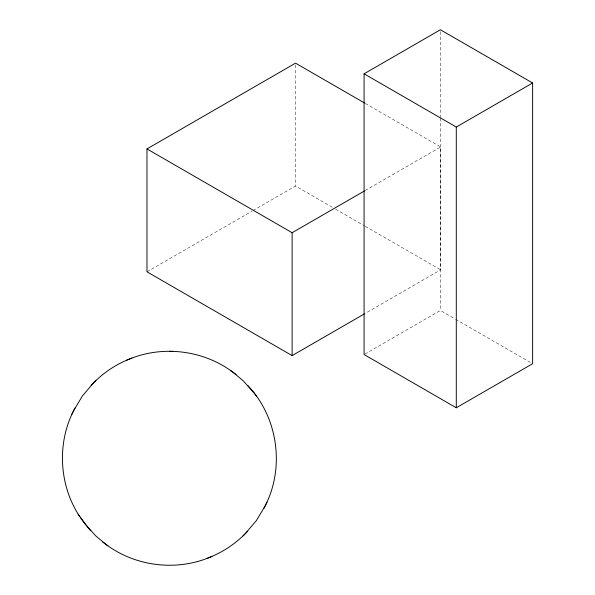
<?xml version="1.0" encoding="UTF-8"?>
<svg xmlns="http://www.w3.org/2000/svg" width="595" height="595" viewBox="0 0 595 595"><rect width="100%" height="100%" fill="white"/><g stroke="black" fill="none" stroke-linecap="round" stroke-linejoin="round"><path stroke-width="0.45" stroke-dasharray="2.98 2.23" d="M146.972 271.803L252.168 211.076M252.972 210.608L295.529 186.034L332.419 207.335M365.196 190.534L440.679 146.958L440.679 269.84L365.196 313.416M364.884 354.077L440.404 310.471L454.833 318.808M365.293 103.433L440.679 146.958M335.625 209.187L364.497 225.855M365.293 226.316L440.679 269.84M455.636 319.27L531.008 362.786M440.404 31.609L440.404 117.126M440.404 118.055L440.404 310.471M295.529 64.996L295.529 186.034"/><path stroke-width="0.89" d="M73.118 411.688C56.741 444.681 59.396 486.122 79.849 516.757M265.668 504.85C284.284 467.625 278.081 419.81 250.54 388.595M73.609 410.706L82.378 396.002L93.296 383.113M245.497 533.425L256.415 520.543L265.177 505.832M71.779 414.44L74.925 408.014M263.86 508.532L267.014 502.106M93.787 382.63C103.82 372.5 115.98 364.452 129.212 359.142M209.574 557.396C222.813 552.086 234.966 544.046 245.006 533.916M91.124 385.307L95.884 380.517M242.909 536.028L247.661 531.238M364.393 313.885L292.123 355.609L146.972 271.803L146.972 148.921L295.529 63.152L364.497 102.972M364.08 73.817L440.404 29.75L532.614 82.988L532.614 363.709L456.291 407.776L364.08 354.538L364.08 73.817L456.291 127.047L532.614 82.988M146.972 148.921L292.123 232.719L364.393 190.995M129.747 358.926C163.513 345.07 204.249 350.396 233.3 372.5M126.854 360.094L131.941 358.041M105.494 544.046C134.544 566.143 175.272 571.475 209.038 557.612M206.844 558.497L211.932 556.451M172.818 351.347L169.672 351.303M233.582 372.723L243.318 380.912L254.355 393.302M84.438 523.236L95.468 535.626L105.211 543.823M230.92 370.722L236.066 374.575M102.727 541.971L107.873 545.823M248.055 385.731L250.004 387.985M88.789 528.553L90.73 530.814M88.246 527.951L78.161 514.199M254.891 394.016L256.75 396.471M83.895 522.522L80.392 517.576M456.291 127.047L456.291 407.776M292.123 232.719L292.123 355.609"/></g></svg>
